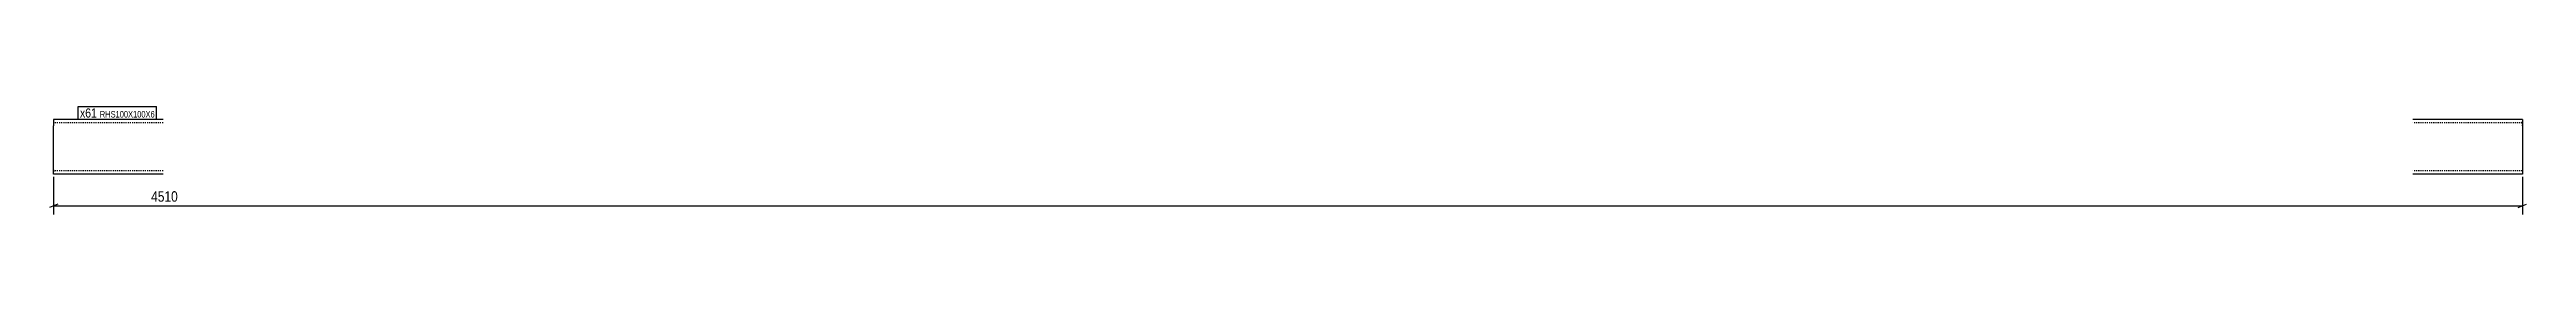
# Model space of a CAD drawing. Header units: millimetres. Extents: x 15 to 4540, y 15 to 213.
import ezdxf

# ---------------------------------------------------------------- set-up
doc = ezdxf.new("R2010")
doc.units = ezdxf.units.MM
doc.linetypes.add('DXK_LINE_DOT2', pattern=[3.9198, 1.9599, -1.9599])
for name, color, linetype in [('MÅLSÆTNING', 7, 'Continuous'), ('STÅL', 7, 'Continuous'), ('TEKST', 7, 'Continuous')]:
    doc.layers.add(name, color=color, linetype=linetype)
doc.styles.add('Arial Narrow', font='ARIALN.TTF', dxfattribs={"height": 0.2})

msp = doc.modelspace()

# ---------------------------------------------------------------- linework, layer by layer
at = {"layer": 'MÅLSÆTNING', "color": 7, "linetype": 'Continuous'}
for p, q in [((22.5, 84.5), (22.5, 15)), ((4532.5, 84.5), (4532.5, 15)), ((30, 34), (15, 28)), ((22.5, 31), (4532.5, 31)), ((4525, 28), (4540, 34))]:
    msp.add_line(p, q, dxfattribs=at)
at = {"layer": 'STÅL', "color": 2, "linetype": 'Continuous'}
for p, q in [((22.5, 189.5), (22.5, 177.5)), ((222.5, 189.5), (22.5, 189.5)), ((4532.5, 189.5), (4332.5, 189.5)), ((4532.5, 189.5), (4532.5, 188.6)), ((4532.5, 188.6), (4532.5, 177.5)), ((22.5, 96.9), (22.5, 177.5)), ((4532.5, 177.5), (4532.5, 101.5)), ((22.5, 90.4), (22.5, 96.9)), ((4532.5, 101.5), (4532.5, 89.5)), ((22.5, 89.5), (22.5, 90.4)), ((222.5, 89.5), (22.5, 89.5)), ((4532.5, 89.5), (4332.5, 89.5))]:
    msp.add_line(p, q, dxfattribs=at)
at = {"layer": 'STÅL', "color": 7, "linetype": 'DXK_LINE_DOT2'}
for p, q in [((222.5, 183.5), (22.5, 183.5)), ((4532.5, 183.5), (4332.5, 183.5)), ((4532.5, 177.5), (4532.5, 186)), ((22.5, 96.9), (22.5, 95.9)), ((22.5, 95.5), (22.5, 95.9)), ((222.5, 95.5), (22.5, 95.5)), ((22.5, 95.5), (22.5, 93)), ((4532.5, 95.5), (4332.5, 95.5)), ((4532.5, 95.5), (4532.5, 95.9)), ((22.5, 89.5), (22.5, 89.5))]:
    msp.add_line(p, q, dxfattribs=at)

# ---------------------------------------------------------------- next in the draw order: wipeouts: each hides what was drawn before it
at = {"color": 0}
for points, layer in [([(4358.4, 34.8), (4358.4, 62.8), (196.6, 62.8), (196.6, 34.8)], 'MÅLSÆTNING'), ([(101.5, 193), (101.5, 210.5), (70.6, 210.5), (70.6, 193)], 'TEKST')]:
    msp.add_wipeout(points, dxfattribs=at).dxf.layer = layer

# ---------------------------------------------------------------- next in the draw order: texts
at = {"layer": 'MÅLSÆTNING', "color": 3, "style": 'Arial Narrow'}
msp.add_text('4510', height=19.09, dxfattribs=at).set_placement((200.6, 38.8))

# ---------------------------------------------------------------- next in the draw order: wipeouts: each hides what was drawn before it
at = {"color": 0}
msp.add_wipeout([(101.5, 193), (101.5, 210.5), (70.6, 210.5), (70.6, 193)], dxfattribs=at).dxf.layer = 'TEKST'

# ---------------------------------------------------------------- next in the draw order: linework, layer by layer
at = {"layer": 'TEKST', "color": 7, "linetype": 'Continuous'}
msp.add_line((67.6, 190), (67.6, 213.5), dxfattribs=at)

# ---------------------------------------------------------------- next in the draw order: wipeouts: each hides what was drawn before it
at = {"color": 0}
msp.add_wipeout([(207.3, 193), (207.3, 205.5), (106.8, 205.5), (106.8, 193)], dxfattribs=at).dxf.layer = 'TEKST'

# ---------------------------------------------------------------- next in the draw order: wipeouts: each hides what was drawn before it
msp.add_wipeout([(207.3, 193), (207.3, 205.5), (106.8, 205.5), (106.8, 193)], dxfattribs=at).dxf.layer = 'TEKST'

# ---------------------------------------------------------------- next in the draw order: linework, layer by layer
at = {"layer": 'TEKST', "color": 7, "linetype": 'Continuous'}
for p, q in [((67.6, 213.5), (210.3, 213.5)), ((67.6, 190), (210.3, 190)), ((210.3, 190), (210.3, 213.5))]:
    msp.add_line(p, q, dxfattribs=at)

# ---------------------------------------------------------------- next in the draw order: texts
at = {"layer": 'TEKST', "color": 3, "style": 'Arial Narrow'}
for s, height, p in [('x61', 16.7, (70.6, 193)), ('RHS100X100X6', 11.93, (106.8, 193))]:
    msp.add_text(s, height=height, dxfattribs=at).set_placement(p)

doc.saveas('drawing.dxf')
